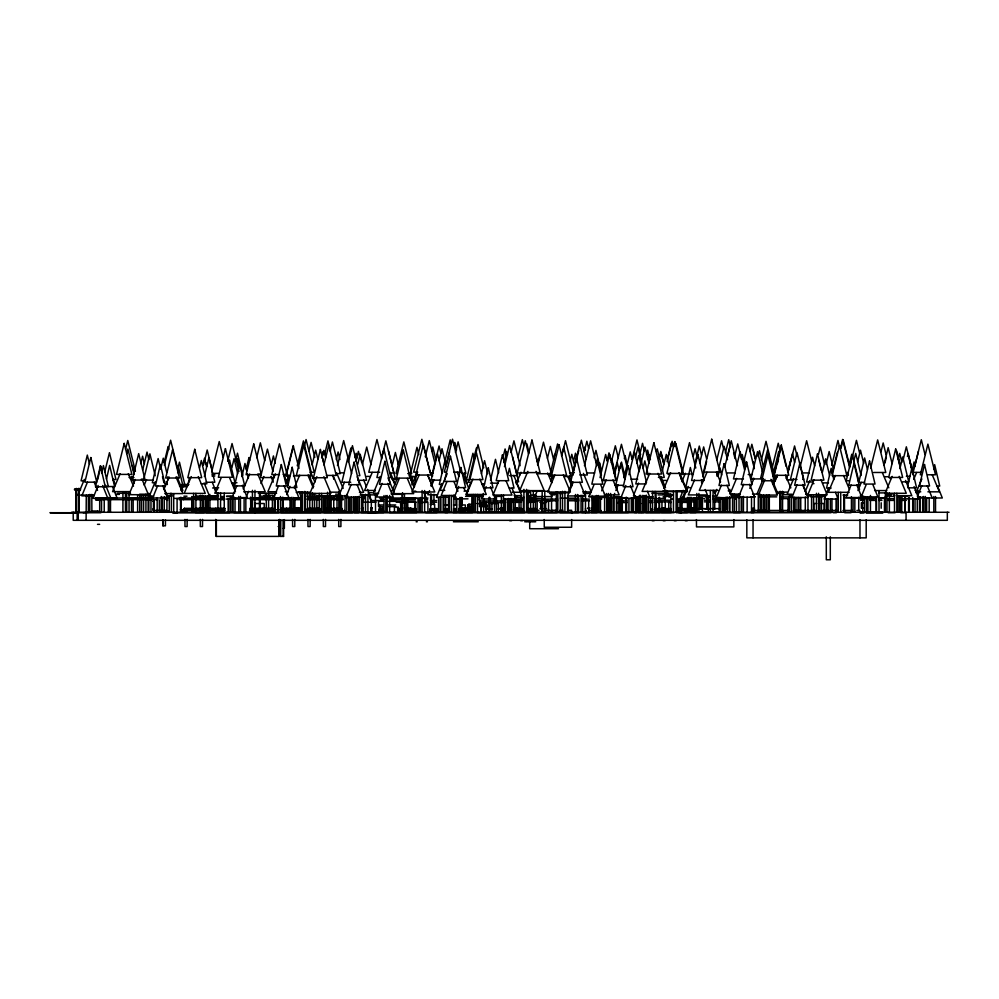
<?xml version="1.0" encoding="UTF-8"?>
<svg xmlns="http://www.w3.org/2000/svg" width="999" height="999" viewBox="0 0 999 999"><rect width="100%" height="100%" fill="white"/><g stroke="black" fill="none" stroke-linecap="round" stroke-linejoin="round"><path stroke-width="1.5" d="M371.328 512.275L371.328 502.047M379.82 512.275L379.82 506.431M483.753 505.194L483.753 502.36M626.298 502.36L626.298 512.275L626.236 497.427M382.829 506.618L378.534 506.618L378.534 504.97L378.584 501.311L382.879 501.311M459.265 512.275L459.515 508.216M472.677 508.216L459.265 508.254L459.453 512.275L459.64 508.254M464.485 508.216L464.235 512.275L464.61 508.254M469.68 512.275L469.53 508.254M434.378 512.275L434.69 508.628M507.779 475.374L509.415 468.306L514.01 488.086L509.415 488.086M718.019 476.448L720.017 467.894L721.665 475.024M907.591 486.401L911.912 467.832L916.57 487.837L907.879 487.837M97.702 479.532L100.824 466.196L101.861 470.641M101.648 473.089L103.409 465.584L108.342 486.6M106.468 478.983L109.653 465.434L114.61 486.513L103.409 486.6M187.55 486.101L189.56 477.534M287.35 481.093L288.736 475.174M417.058 472.864L413.873 486.451L414.535 486.451M787.849 471.041L788.885 466.633M933.665 468.931L934.664 464.647L939.722 486.076L937.199 486.076M241.858 476.635L244.967 463.449L246.703 470.779M598.913 465.771L599.612 462.799L601.373 470.229M614.872 473.314L617.32 462.949L619.08 470.354M178.009 468.144L179.445 462.137L184.803 484.702M199.563 467.782L201.311 460.489L206.868 483.803L201.311 483.803M481.443 473.738L484.565 460.676L487.687 473.738M620.092 468.094L621.515 462.075L624.387 474.125M643.119 468.106L644.842 460.876L648.289 475.337M786.3 478.396L786.975 475.524M788.011 471.203L790.409 461.138M912.337 469.455L914.135 461.9L915.209 466.433M160.864 468.206L163.274 458.191L166.721 472.502M202.785 465.422L204.508 458.279L206.568 466.845M204.395 476.498L208.916 457.717L214.822 482.267L205.956 482.267M228.783 462.862L229.483 459.915L235.127 483.479L232.305 483.479M231.893 467.657L234.066 458.591L237.687 473.688M236.663 461.675L237.387 458.653L239.56 467.707M246.191 469.155L248.988 457.567L249.688 460.464M474.263 457.779L468.369 482.305L471.316 482.305M490.484 480.169L495.479 459.328L498.688 472.727M596.366 463.099L597.452 458.566L601.448 475.187M611.213 462.774L611.925 459.827L615.446 474.575M701.535 482.704L702.26 479.682M702.984 476.66L706.618 461.526M743.593 462.225L744.305 459.24L746.103 466.695M822.377 472.352L825.624 458.828L829.582 475.362M140.797 463.673L142.582 456.256L144.38 463.673M271.241 464.885L273.414 455.931L275.212 463.386M537.512 464.36L539.697 455.319M553.658 458.616L554.707 454.27M570.042 461.538L571.803 454.295L574.263 464.448M600.049 477.609L605.656 454.495L607.404 461.725M624.35 458.578L625.074 455.581L627.247 464.585M636.875 462.987L638.686 455.469L640.509 462.987M648.189 459.577L649.288 455.032L650.399 459.577M662.449 470.304L666.308 454.383L669.118 465.959M741.208 458.891L742.257 454.557L745.404 467.544M884.952 463.024L886.35 457.192M899.887 468.643L902.721 456.93L908.728 481.83L902.721 481.83M104.733 472.052L109.44 452.684L115.971 479.508L112.712 479.508M142.632 470.154L147.04 452.097L148.863 459.627M143.531 480.132L149.912 453.833L155.245 475.749M235.677 460.576L237.475 453.184L242.869 475.349M321.628 457.729L323.102 451.66L323.838 454.695M336.276 459.503L338.112 451.96L339.96 459.503M355.095 457.704L356.168 453.271L357.242 457.704M355.944 461.451L358.416 451.348L360.177 458.553M357.742 464.348L360.202 454.183L366.546 480.319L358.092 480.319M392.095 465.909L395.379 452.46L398.289 464.423M446.278 465.484L449.6 451.898M504.12 462.512L506.705 451.96L507.442 454.97M573.688 460.601L575.486 453.209L576.56 457.642M607.192 460.289L608.99 452.859L610.801 460.289M623.988 477.547L630.244 451.873L632.092 459.415M628.92 474.675L634.427 452.097L639.198 471.665M659.053 458.641L660.814 451.436L663.973 464.398M660.426 456.143L661.151 453.184L663.661 463.524M772.751 475.899L778.733 451.373M786.413 478.484L787.125 475.549M787.836 472.602L792.482 453.509L794.617 462.325M826.011 464.473L829.17 451.523L833.391 468.793M832.192 473.276L837.312 452.285M849.287 464.398L851.747 454.233M853.933 460.801L855.718 453.446L861.076 475.512M898.288 459.253L899.712 453.359L901.872 462.2M907.429 456.506L908.141 453.571L912.062 469.717M915.246 464.448L918.406 451.486M126.798 453.521L127.897 449.038L134.141 474.5M203.571 464.747L207.18 450L212.238 470.654M312.088 464.86L315.684 450.149L317.844 458.978M322.065 457.679L323.863 450.349L325.662 457.679M348.002 459.602L350.849 448.039L351.561 450.936M410.152 475.087L416.983 447.302L418.781 454.62M439.048 460.726L442.008 448.688L446.441 466.758M473.888 458.154L476.373 448.039M502.884 457.942L505.094 448.951L506.568 454.945M561.55 456.006L563.711 447.215L570.916 476.498L563.711 476.498M583.678 451.536L584.765 447.127L585.489 450.062M594.13 457.704L595.928 450.374L600.586 469.443M635.426 457.492L637.949 447.252L641.183 460.414M646.565 454.557L647.652 450.149L649.45 457.505M656.493 451.835L657.23 448.826L664.248 477.385L658.403 477.385M693.244 456.268L695.079 448.738L697.302 457.767M758.066 456.555L759.49 450.724L763.411 466.77M780.581 449.313L773.813 476.848L777.372 476.848M777.472 463.411L778.546 459.028M857.604 461.938L860.489 450.174L863.723 463.411M883.878 465.109L888.161 447.664L892.095 463.648M164.136 462.837L168.144 446.578L168.881 449.538M227.685 461.213L232.055 443.531L238.986 471.528M293.456 445.991L286.101 475.824L289.785 475.824M323.951 464.86L328.796 445.267L336.238 475.424L326.311 475.424M348.376 462.15L352.447 445.666L359.852 475.649L358.853 475.649M362.387 464.685L366.72 447.077L371.054 464.685M431.68 451.398L432.767 446.99L435.664 458.741M474.413 459.09L477.997 444.592L483.741 467.794M504.458 466.595L509.64 445.579L517.045 475.599L509.64 475.599M547.427 458.279L550.349 446.428L553.633 459.765M611.65 460.751L615.334 445.791L618.294 457.754M614.235 473.426L621.44 444.293L626.848 466.146M639.597 455.157L642.519 443.331L644.355 450.724M639.248 470.566L645.017 447.102L648.988 463.236M675.149 446.366L675.873 443.419L683.553 474.4L679.72 474.4M694.879 463.936L699.288 446.053L701.498 454.995M699.675 463.099L703.658 446.928L706.555 458.691M717.944 471.54L716.845 475.999L717.831 475.999M718.681 468.581L724.163 446.316L727.459 459.677M727.334 457.517L730.306 445.492M734.814 455.631L737.724 443.918L740.983 457.105M743.843 461.363L748.201 443.743L754.382 468.706M750.062 451.56L751.86 444.268L755.469 458.841M772.015 468.394L778.246 443.244L780.082 450.636M788.298 471.328L794.567 445.966L797.14 456.406M818.468 454.358L820.279 447.015L824.25 463.174M880.968 451.86L883.178 442.957L886.125 454.832M903.084 460.064L906.343 446.815L913.236 474.8M125.574 449.3L127.772 440.497L135.439 471.328M164.373 465.259L170.617 440.209L178.684 472.639L177.61 472.639M211.688 471.928L219.243 441.546L223.189 457.467M256.656 457.692L260.352 442.807L264.785 460.664M297.252 465.721L303.434 440.909L311.413 473.026L310.352 473.026M304.22 446.965L306.069 439.535L314.235 472.265L310.152 472.265M308.866 451.386L311.101 442.395L314.822 457.367M324.687 454.021L327.947 440.871L330.494 451.098M330.194 451.024L332.43 441.983L340.284 473.613L336.363 473.613M337.475 465.509L343.681 440.584L348.426 459.652M381.868 456.893L385.864 440.821L393.868 472.977L389.872 472.977M425.287 456.743L429.295 440.609L434.777 462.599M444.692 462.1L450.224 439.885L451.336 444.33M453.946 445.392L454.695 442.395L456.555 449.887M455.457 452.41L458.091 441.845L465.959 473.538L462.025 473.538M511.051 452.535L513.948 440.846L520.129 465.684M517.907 457.48L522.34 439.647L523.826 445.591M537.887 464.697L543.481 442.157L551.311 473.713L536.7 473.713M561.863 455.319L565.509 440.671L573.526 472.889L569.517 472.889M578.783 450.499L573.276 472.614L574.363 472.614M579.52 447.552L581.356 440.172L586.126 459.353M584.328 451.398L586.863 441.221L588.673 448.489M584.44 465.671L590.621 440.821L596.803 465.671M632.192 459.178L636.975 439.935L640.659 454.732M667.432 459.14L671.49 442.744L672.227 445.729M667.095 461.638L672.14 441.308L673.588 447.115M682.105 472.477L689.51 442.632L695.804 468.007M716.832 459.802L721.553 440.784L723.376 448.101M725.386 453.047L728.721 439.672L730.569 447.102M724.7 467.095L731.256 440.759L737.437 465.634M761.313 460.189L766.008 441.308L773.938 473.251L772.876 473.251M800.074 467.07L806.63 440.734L811.725 461.213M831.73 465.422L837.949 440.434L839.772 447.789M840.409 448.376L842.632 439.448L849.687 467.744M840.908 448.613L843.131 439.71L849.787 466.421M850.211 465.359L856.443 440.347L859.739 453.596M870.666 468.032L877.671 439.91L885.788 472.477L873.613 472.477M362.699 500.586L364.61 494.73M365.085 494.917L362.699 502.222L375.974 502.222M483.416 493.469L481.256 498.951L495.354 498.951L490.472 486.638M484.503 490.734L486.138 486.638M714.048 496.228L712.974 498.963L723.538 498.963M715.134 493.494L716.758 489.398M828.471 488.249L824.175 499.075L838.124 499.075L835.439 492.307M286.663 494.63L289.972 486.338M458.691 486.438L453.758 498.838L468.007 498.838M688.174 486.438L683.241 498.838L697.477 498.838M98.102 485.489L92.969 498.351L107.817 498.351L102.672 485.489M248.551 491.283L245.717 498.401L253.109 498.401M625.836 485.489L620.691 498.351L635.551 498.351L630.406 485.489M685.114 491.258L682.267 498.389L688.436 498.389M152.71 497.952L157.642 485.676M236.863 485.564L231.905 497.889L247.34 497.889L242.382 485.564M273.651 497.964L278.584 485.689M917.369 496.578L921.752 485.664M351.198 484.378L345.979 497.252L362.212 497.252L356.993 484.378M614.735 493.369L613.036 497.564L620.953 497.564M615.859 490.559L618.119 484.965M683.204 490.347L680.344 497.415L684.34 497.415M721.378 485.164L716.333 497.677L732.017 497.677L726.985 485.164M797.04 484.877L791.932 497.527L807.816 497.527L802.709 484.877M851.136 484.965L846.053 497.564L861.887 497.564L856.792 484.965M382.142 483.404L376.623 496.99L393.181 496.99L387.662 483.404M442.008 483.578L436.526 497.09L448.851 497.09M594.005 484.652L589.01 496.928L605.644 496.928L600.649 484.652M633.491 495.454L638.523 483.079M743.718 484.303L738.486 497.215L754.757 497.215L749.525 484.303M866.208 484.577L861.2 496.89L877.871 496.89L872.876 484.577M537.175 490.996L534.89 496.578L551.96 496.578M87.437 482.167L81.818 495.854L93.806 495.854M155.195 481.843L149.338 496.166L153.734 496.166M344.443 482.28L338.848 495.916L347.789 495.916M465.884 494.567L470.916 482.305M529.72 490.534L527.497 495.966L530.869 495.966M573.139 482.33L567.557 495.941L585.414 495.941L579.832 482.33M805.231 491.633L809.752 480.619M857.941 490.546L861.288 482.392M446.978 481.443L441.208 495.467L455.057 495.467M84.366 479.395L77.872 495.117L94.343 495.117M135.265 479.495L128.971 494.68L149.912 494.742M144.218 485.114L146.503 479.62M429.545 490.634L427.847 494.755L437.512 494.755M431.256 486.501L434.103 479.632M498.901 480.694L492.969 495.054L511.95 495.054L506.018 480.694M601.698 490.809L606.206 479.907M694.492 479.97L688.299 494.93L707.429 494.93L705.169 489.498M764.959 479.345L758.453 495.092L777.384 495.092L770.878 479.345M814.098 479.632L807.841 494.755L827.197 494.755L820.928 479.632M472.927 479.07L466.545 494.455L486.263 494.455L479.882 479.07M736.575 478.384L730.044 494.08L740.134 494.08M749.812 488.361L753.97 478.371M793.518 478.883L787.1 494.343L792.057 494.343M163.886 489.435L169.093 476.973M191.234 476.61L184.216 493.394L205.27 493.394L198.252 476.61M221.266 477.634L214.76 493.194L234.628 493.194M260.976 483.504L263.911 476.486M316.895 476.685L309.89 493.431L330.894 493.431L323.888 476.685M380.357 476.473L373.314 493.319L378.596 493.319M399.288 478.446L392.944 493.643L413.686 493.643L407.355 478.446M762.899 479.857L757.142 493.656L758.541 493.656M892.144 476.386L885.077 493.281L906.268 493.281L899.2 476.386M286.426 482.629L289.36 475.649M411.251 480.482L412.962 476.373M430.856 485.414L433.204 479.832M774.937 481.506L776.735 477.21M120.13 473.713L112.562 491.62L130.02 491.62M243.319 489.035L249.663 474.001M275.387 473.926L267.869 491.733L276.548 491.733M286.713 481.056L289.073 475.437M294.293 487.924L299.638 475.224M419.168 474.875L411.963 491.97L434.777 491.97L427.572 474.875M550.686 480.844L552.996 475.374M554.895 475.049L547.727 492.07L570.429 492.07L563.261 475.049M568.968 490.497L572.577 481.93M773.551 483.616L777.122 475.124M835.364 475.512L828.283 492.32L849.175 492.32M921.865 478.921L916.42 491.833L920.766 491.833M391.92 491.158L397.277 478.496M516.171 483.666L521.016 472.227M649.762 473.326L642.107 491.408L665.634 491.408L657.991 473.326M664.01 488.261L670.591 472.714M681.855 481.63L685.389 473.276M372.24 472.44L364.585 490.459L375.399 490.459M411.813 484.827L417.132 472.315M447.177 473.651L440.072 490.359L444.767 490.359M527.872 471.366L519.705 490.621L544.218 490.621L536.051 471.366M706.967 472.277L699.288 490.372L717.906 490.372M913.685 479.445L916.62 472.539M472.028 504.233L469.031 504.233L467.757 504.97L467.744 506.618L472.127 506.618M469.031 504.233L467.744 504.97L472.689 504.97M212.612 487.987L218.681 487.762M445.392 472.09L444.305 472.09L452.497 439.21L460.701 472.09M453.858 472.09L459.602 472.09M379.67 472.265L368.793 472.265L376.948 439.535L381.768 458.878M417.757 472.14L413.661 472.14L421.853 439.298L430.045 472.14M921.315 472.365L913.173 472.365L921.315 439.71L925.012 454.545M339.672 472.852L343.681 472.852M430.644 472.864L433.316 472.864M802.622 472.927L809.302 472.927M527.934 472.939L517.257 472.939L525.262 440.759L528.546 453.921M586.625 472.977L594.63 472.977M727.247 472.939L735.252 472.939M212.387 473.376L219.243 473.376M397.028 473.563L395.966 473.563L403.833 441.895L411.7 473.563L407.767 473.563M682.779 473.976L689.51 473.976M690.809 473.976L693.406 473.976M260.352 474.063L257.767 474.063L265.247 491.77L243.719 491.77M211.913 474.263L214.847 474.263M668.206 474.4L669.23 474.4M748.201 474.587L752.022 474.587M279.433 474.612L271.803 474.612L279.433 443.806L287.063 474.612L283.241 474.612M519.243 474.625L520.267 474.625M551.011 474.7L549.987 474.7L557.604 443.943L558.329 446.878M921.34 474.787L920.329 474.787L927.909 444.118L935.501 474.787L927.909 474.787M573.264 474.975L572.252 474.975L579.807 444.443L587.35 474.975L579.807 474.975M289.51 475.611L285.801 475.611L293.207 445.616L298.976 468.369M293.456 475.824L299.837 475.824M432.704 475.824L431.718 475.824L439.073 445.991L440.909 453.446M211.913 475.911L214.847 475.911M550.349 476.061L552.784 476.061M366.72 476.411L370.329 476.411M549.687 476.373L550.649 476.373M906.343 476.273L909.977 476.273M309.802 476.635L310.764 476.635M410.751 476.548L415.784 476.548M774.237 476.56L775.199 476.56M884.59 476.735L888.161 476.735M129.058 477.497L133.941 477.497M380.394 477.522L376.898 477.522L383.878 449.088L390.846 477.522L389.922 477.522M312.262 478.109L315.684 478.109M551.635 477.997L552.559 477.997M761.588 478.134L760.664 478.134L767.507 450.199L774.35 478.134L773.426 478.134M391.883 478.558L395.254 478.558L388.511 450.961M752.722 478.421L753.621 478.421M760.614 478.421L762.874 478.421M890.022 478.571L890.921 478.571M743.468 478.921L733.478 478.921L740.134 451.635L744.58 469.83M763.298 478.908L750.861 478.908L757.529 451.61L762.437 471.728M141.321 479.183L143.731 479.183M392.095 479.37L397.565 479.37M631.131 479.183L637.724 479.183M797.015 479.408L790.471 479.408L797.015 452.51L803.571 479.408L802.697 479.408M469.692 479.82L466.471 479.82L472.927 453.271L474.363 459.178M786.912 479.957L792.482 479.957M153.109 480.132L132.28 480.019L138.686 453.621L145.105 480.019M440.709 480.144L431.131 480.144L437.512 453.858L442.132 472.839M602.497 480.507L605.656 480.507M663.149 480.432L666.308 480.432M84.203 480.819L81.081 480.819L87.313 455.082L89.51 464.173M849.35 480.769L846.228 480.769L852.472 454.995L858.715 480.769L857.879 480.769M515.634 481.793L518.643 481.793L512.624 456.843M812.574 481.993L806.605 481.993L812.574 457.217L814.684 465.959M350.749 482.28L341.883 482.28L347.789 457.742L351.611 473.626M864.622 482.392L858.753 482.392L864.622 457.954L867.394 469.455M155.232 482.742L152.323 482.742L158.129 458.566L160.664 469.143M234.066 482.754L236.963 482.754M822.739 482.879L828.508 482.879M466.171 483.091L466.933 483.091L464.423 472.639M490.534 483.154L498.339 483.154M813.223 483.666L813.973 483.666M481.793 483.891L484.565 483.891M646.103 483.941L635.776 483.941L641.308 460.764L646.503 482.492M773.176 484.003L773.913 484.003M181.743 484.503L188.861 484.503M442.033 484.428L439.323 484.428L444.742 461.638L445.754 465.909M614.697 485.152L617.519 485.089M242.37 485.427L244.967 485.427M623.563 485.314L615.721 485.314L620.953 463.249L624.787 479.42M858.815 485.964L859.49 485.964M179.545 486.151L187.312 486.151M180.719 486.838L186.988 486.688M95.966 486.938L98.389 486.938M690.359 487.637L685.664 487.637L690.359 467.482L692.382 476.123M831.143 488.074L826.548 488.074L831.143 468.269L833.778 479.582M214.548 488.161L217.645 488.161M76.361 488.636L75.799 512.275M80.519 489.148L74.5 489.148L74.5 489.797L80.519 489.797M180.906 489.148L182.555 489.148L180.906 489.797M214.548 489.797L217.645 489.797M874.6 490.571L886.812 490.571M915.146 490.509L918.231 490.509M181.206 490.659L182.842 490.659L177.023 476.923M520.716 490.821L529.82 490.821M728.221 490.821L731.256 490.821M373.751 490.834L375.374 490.834M520.004 490.846L524.45 490.846M414.16 491.158L415.746 491.158M464.048 491.146L468.419 491.146M533.204 491.246L549.413 491.246M662.812 491.083L686.738 491.083L678.97 472.714M677.734 491.383L686.563 491.383M664.248 491.62L674.425 491.62M675.873 491.62L687.512 491.62L679.944 473.713M285.214 491.733L288.037 491.733M521.091 491.745L529.757 491.745M927.909 491.833L939.41 491.833L932.154 474.612M582.667 491.933L591.246 491.933L583.416 473.364M298.152 492.17L309.44 492.17M330.207 492.17L340.072 492.17L332.954 475.237M512.45 492.27L520.866 492.27L513.773 475.424M777.047 492.107L786.962 492.107M296.253 492.395L303.122 492.395M359.428 492.295L363.661 492.295L357.167 476.873M427.922 492.395L429.42 492.395M424.612 492.694L427.285 492.694M915.871 492.632L917.344 492.632M299.513 492.844L302.235 492.844M303.596 492.844L309.028 492.844M368.094 492.719L372.19 492.719M423.763 492.782L427.884 492.782M552.784 492.757L558.241 492.757M559.615 492.757L569.168 492.757M777.334 492.794L780.069 492.794M781.43 492.794L784.153 492.794M878.783 492.894L885.451 492.894M776.885 492.957L780.943 492.957M117.32 493.306L130.544 493.306M258.279 493.331L276.573 493.331M393.032 493.319L394.443 493.319M550.799 493.269L556.868 493.269M560.027 493.269L562.025 493.269M651.922 493.244L667.856 493.244L666.67 490.422M583.366 493.494L585.976 493.494M587.287 493.494L589.897 493.494M164.81 493.581L182.954 493.581L176.024 476.973M306.705 493.643L315.684 493.643M549.5 493.581L557.205 493.581M559.815 493.581L562.412 493.581M776.473 493.656L777.871 493.656L772.115 479.857M391.071 493.881L398.726 493.881M886.55 493.893L894.205 493.893M313.012 494.093L314.373 494.093M663.336 494.018L665.871 494.018M667.107 494.018L670.941 494.018L670.816 512.275M752.484 494.08L760.052 494.08M139.598 494.23L149.538 494.23M335.614 494.18L338.112 494.18M391.658 494.33L402.772 494.33M805.619 494.343L806.942 494.343L802.859 484.503M115.597 494.405L119.331 494.405M669.642 494.555L670.953 494.555M782.741 494.642L792.482 494.642M889.947 494.605L891.258 494.605M360.202 494.842L376.498 494.905M551.111 494.88L554.707 494.88M604.795 494.905L619.168 494.905L612.974 479.907M658.016 494.905L673.426 494.905M733.99 494.967L739.872 494.967M362.25 495.142L369.318 495.142M530.307 495.192L531.568 495.192M532.704 495.192L535.002 495.192M843.006 495.092L847.739 495.092M264.123 495.379L267.632 495.379M268.768 495.379L273.414 495.379M139.51 495.467L145.667 495.467M147.203 495.467L149.45 495.467M734.003 495.479L737.487 495.479M514.148 495.641L521.74 495.641L516.046 481.793M668.518 495.629L671.565 495.629M808.054 495.766L811.063 495.766M886.35 495.754L890.883 495.754M893.618 495.679L894.842 495.679M898.163 495.679L911.812 495.679L905.556 480.457M208.916 495.904L217.857 495.904L212.263 482.267M320.829 495.866L337.587 495.866M466.521 495.929L483.204 495.929M533.441 495.966L536.401 495.966M860.176 495.979L863.136 495.979M167.707 496.053L172.14 496.053L170.954 493.169M183.878 496.191L186.988 496.191M195.654 496.078L213.349 496.078M215.035 496.191L218.144 496.191M226.448 496.178L232.605 496.178M260.976 496.191L270.342 496.191M306.943 496.191L331.481 496.166M333.429 496.191L336.538 496.191M588.661 496.166L589.847 496.166M593.056 496.166L605.069 496.166M698.538 496.141L710.277 496.141M712.811 496.141L716.146 496.141L713.798 490.409M818.044 496.241L825.624 496.241M465.546 496.353L469.88 496.353M495.479 496.391L501.91 496.391M664.198 496.378L670.441 496.378M735.639 496.366L739.972 496.366M889.922 496.441L894.23 496.441M898.538 496.441L902.846 496.441M903.908 496.441L907.167 496.441M220.954 496.565L224.176 496.565M226.636 496.565L233.754 496.565M309.078 496.59L310.214 496.59M900.986 496.59L902.134 496.59M192.882 496.74L194.006 496.74M197.09 496.74L209.74 496.74L204.121 482.929M346.316 496.703L347.452 496.703M362.088 496.703L363.224 496.703M452.922 496.665L455.744 496.665M477.297 496.79L483.166 496.79M634.053 496.828L653.209 496.853M754.033 496.703L755.169 496.703M759.665 496.703L767.007 496.853M768.393 496.853L776.76 496.853M810.339 496.678L823.051 496.678M514.66 496.953L517.42 496.953M663.011 496.94L665.771 496.94M668.818 496.94L669.929 496.94M705.606 497.077L706.705 497.077M750.499 497.065L753.246 497.065M782.092 496.94L790.409 496.94M613.386 497.215L621.515 497.215M918.218 497.165L921.203 497.165M198.177 497.477L214.111 497.477M318.119 497.44L319.18 497.44M323.451 497.44L330.107 497.44M333.042 497.44L334.103 497.44M516.283 497.415L524.3 497.415M528.296 497.415L531.231 497.415M591.62 497.44L603.608 497.44M604.258 497.44L608.254 497.44M609.577 497.44L621.303 497.477M725.499 497.465L726.573 497.465M733.478 497.465L740.396 497.465M241.034 497.627L244.967 497.627M636.076 497.689L639.997 497.689M708.116 497.689L709.165 497.689M200.275 497.877L204.146 497.877M209.291 497.877L215.722 497.877M260.976 497.839L270.342 497.839M297.602 497.777L301.498 497.777L299.275 492.257M845.416 497.764L851.91 497.764M857.092 497.764L859.952 497.764M878.596 497.889L886.313 497.889M179.071 498.026L203.784 498.026M206.718 497.977L217.745 498.026M220.841 498.026L223.951 498.026M250.324 498.026L290.659 498.026M293.756 498.026L301.511 498.026M307.717 498.026L320.13 498.026M329.445 498.026L343.406 498.026M345.929 497.939L346.953 497.939M379.483 498.026L382.517 498.026M388.586 498.026L415.884 498.026M423.464 498.026L428.022 498.026M528.421 498.026L545.267 498.788M623.713 498.039L627.522 498.039M714.847 498.002L718.668 498.002M856.193 497.927L871.578 497.927M872.577 497.977L876.41 497.977M880.231 497.977L883.041 497.977M917.844 497.939L942.319 497.989L937.399 485.739M95.941 498.264L117.158 498.226L112.537 486.7M128.584 498.214L138.836 498.214M220.629 498.264L223.364 498.264M270.979 498.114L271.99 498.114M274.762 498.114L278.546 498.114M282.33 498.114L286.114 498.114M400.974 498.264L401.973 498.264M404.707 498.264L422.602 498.189M425.349 498.189L426.361 498.189L424.051 492.407M560.377 498.151L563.136 498.151M564.398 498.151L574.475 498.151M692.407 498.289L702.609 498.289M174.575 498.401L185.664 498.401M254.345 498.401L260.502 498.401M283.479 498.489L290.821 498.489M294.48 498.489L298.152 498.489M600.486 498.426L601.473 498.426M649.812 498.501L653.471 498.501M654.695 498.501L657.142 498.501M658.366 498.501L664.472 498.501M690.908 498.389L697.452 498.476M698.676 498.476L704.807 498.476M268.631 498.576L278.346 498.576M282.23 498.576L283.204 498.576M781.605 498.588L788.885 498.588M795.179 498.588L796.153 498.588M858.628 498.538L868.381 498.538M869.592 498.538L873.251 498.538M167.17 500.399L167.62 498.751L164.76 497.402M285.015 498.788L299.325 498.788L294.368 486.338M860.601 498.751L863.648 498.751M869.729 498.751L875.823 498.751M878.87 498.751L881.917 498.751M888.011 498.751L894.105 498.751M900.199 498.751L918.968 498.951L914.085 486.638M180.32 499.125L191.671 499.125M194.78 499.125L204.133 499.125M208.803 499.125L224.375 499.125M226.011 499.063L229.495 499.063M230.657 499.063L232.992 499.063M234.153 499.063L239.023 499.063M250.861 499.125L258.654 499.125M261.763 499.125L272.677 499.125M275.786 499.125L289.81 499.125M294.48 499.125L300.711 499.125M306.943 499.125L319.405 499.125M328.758 499.125L336.538 499.125M503.384 499.088L521.653 499.125M557.667 499.125L544.005 499.125L544.005 500.761L557.667 500.761M568.281 499.125L578.908 499.125M581.942 499.125L589.522 499.125M592.482 499.038L597.14 499.038M600.861 499.038L601.798 499.038M671.503 499.013L672.439 499.013M678.508 499.013L685.526 499.013M725.162 499.113L727.472 499.113M734.652 499.113L735.576 499.113M383.641 499.488L380.607 499.488L380.607 501.136L383.641 501.136M389.71 499.488L415.497 499.488M418.531 499.488L421.566 499.488M424.6 499.488L427.634 499.488M157.817 499.662L95.592 499.662L95.592 498.026L168.057 497.952L163.124 485.676M179.071 499.662L192.919 499.662M196.029 499.662L203.784 499.662M209.99 499.662L217.745 499.662M220.841 499.662L223.951 499.662M250.324 499.662L273.589 499.662M281.343 499.662L290.659 499.662M293.756 499.662L301.511 499.662M307.717 499.662L320.13 499.662M329.445 499.662L343.406 499.662M528.421 499.662L549.912 500.761M515.546 500.212L521.715 500.212M527.872 500.212L535.589 500.212M655.007 500.212L670.416 500.212M678.121 500.212L687.374 500.212M690.459 500.212L695.079 500.212M704.32 500.212L710.489 500.212M713.573 500.212L719.742 500.212L719.742 501.86L713.573 501.86M860.601 500.399L863.648 500.399M869.729 500.399L875.823 500.399M878.87 500.399L881.917 500.399M888.011 500.399L894.105 500.399M900.199 500.399L906.293 500.399M369.393 494.73L371.303 500.586L380.631 500.586M430.432 500.586L436.65 500.586M507.617 500.761L512.287 500.761M515.409 500.761L521.653 500.761M527.897 500.761L542.482 500.761M568.281 500.761L578.908 500.761M581.942 500.761L589.522 500.761M592.544 500.761L595.591 500.761M479.12 498.026L480.057 500.949L502.747 500.949M507.28 500.949L511.813 500.949L511.813 502.597L507.28 502.597M621.665 498.026L622.589 500.949L627.135 500.949M649.825 500.949L652.846 500.949M389.71 501.136L415.497 501.136M418.531 501.136L421.566 501.136M424.6 501.136L427.634 501.136M152.71 501.311L154.246 501.311L154.246 508.991L152.71 508.991M388.611 501.311L395.766 501.311M515.546 501.86L521.715 501.86M527.872 501.86L535.589 501.86M655.007 501.86L670.416 501.86M678.121 501.86L687.374 501.86M690.459 501.86L695.079 501.86M704.32 501.86L710.489 501.86M396.191 502.222L402.422 502.222M405.532 502.222L416.421 502.222M424.2 502.222L427.31 502.222M430.432 502.222L436.65 502.222M418.718 502.41L427.934 502.41L427.934 512.275M515.534 502.41L518.119 502.41M519.093 502.41L519.093 508.991M527.522 502.41L531.381 502.41M539.847 502.41L542.519 502.41M543.918 502.41L546.59 502.41M655.194 502.41L659.365 502.41M668.468 502.41L671.353 502.41M681.73 502.41L687.2 502.41M479.12 499.662L480.057 502.597L502.747 502.597M617.619 502.597L620.641 502.597M627.135 502.597L622.589 502.597L622.589 500.949M649.825 502.597L652.846 502.597M864.235 502.772L861.413 502.772L861.413 508.254L864.235 508.254M881.193 502.772L881.193 508.254M400.362 503.146L406.031 503.146L406.031 508.628M414.735 503.146L415.047 508.628M254.658 503.508L264.223 503.508L264.223 510.514M476.985 503.508L481.143 503.508L481.143 512.275L481.006 503.508M491.595 503.508L498.364 503.508L498.364 511.913L491.595 511.913M543.169 503.508L541.695 503.508L541.695 511.913L543.169 511.913M638.324 503.508L640.908 503.508M816.745 503.508L813.823 503.508L813.823 510.514M821.141 503.508L824.063 503.508L824.063 510.514M430.219 504.233L434.627 504.233L434.69 512.275L434.49 508.628M479.495 504.233L483.978 504.233M378.534 504.97L382.829 504.97M388.561 504.97L395.716 504.97M444.63 504.97L449.1 504.97M453.496 504.97L456.493 504.97M459.415 504.97L465.359 504.97L465.359 512.275M479.433 504.97L486.763 504.97L486.763 506.618L479.433 506.618M479.495 505.881L482.492 505.881M388.561 506.618L395.716 506.618M396.128 507.155L398.401 507.155L398.401 512.275M587.787 507.892L589.872 507.892M591.745 507.892L596.927 507.892M224.525 507.929L223.202 508.441M290.409 507.929L289.036 508.441M328.196 507.929L326.823 507.929L328.196 508.441M502.734 507.929L504.108 507.929L502.734 508.441M690.771 507.929L692.382 507.929L690.771 508.441M296.803 508.291L302.073 508.291M404.508 508.291L411.001 508.291L411.001 509.54L404.508 509.54M585.564 508.291L585.564 509.54M592.07 508.291L592.132 509.54M754.57 508.291L751.897 508.291L751.897 509.54L754.57 509.54M184.178 508.441L192.233 508.441M195.217 508.404L204.67 508.404M209.241 508.404L224.925 508.404M249.738 508.404L273.214 508.404M280.894 508.404L290.409 508.441M293.456 508.404L301.248 508.404M307.38 508.404L319.942 508.404M329.295 508.404L341.895 508.441L341.895 511.001M401.123 508.441L402.734 507.929L401.123 507.929L401.148 512.275M459.315 508.479L472.677 508.479M485.989 508.441L487.05 507.929L486.238 507.929L486.238 512.275M501.91 508.441L500.299 507.929L501.91 507.929L501.323 509.54M654.894 508.441L655.694 507.929L654.894 507.929L654.894 512.275M184.315 508.653L192.208 508.653M195.217 508.653L204.67 508.653M209.241 508.653L224.925 508.653M249.738 508.653L273.214 508.653M280.894 508.653L290.347 508.653M293.456 508.653L301.248 508.653M307.38 508.653L319.942 508.653M329.295 508.653L341.758 508.653M397.527 508.591L402.222 508.591M405.232 508.591L416.096 508.591M430.319 512.275L430.319 508.628L437.062 508.591M514.335 508.591L522.127 508.591M527.484 508.591L536.026 508.591M539.847 508.628L542.519 508.628M543.918 508.628L546.59 508.628M588.011 508.628L589.697 508.628M591.745 508.628L596.927 508.628M652.085 512.275L652.459 508.628M655.319 508.591L670.841 508.591M678.496 508.591L687.836 508.591M692.407 508.591L695.566 508.591M698.326 508.628L719.717 508.628M724.312 508.628L727.359 508.628M397.527 508.841L402.222 508.841M405.232 508.841L416.096 508.841M430.394 508.841L437.062 508.841M514.335 508.841L522.127 508.841M527.484 508.841L536.026 508.841M655.319 508.841L670.841 508.841M678.496 508.841L687.836 508.841M692.407 508.841L695.566 508.841M704.757 508.841L709.39 508.841M444.667 508.953L449.075 508.953M453.484 508.953L456.431 508.953M459.378 508.953L463.973 508.991L463.973 512.275M485.814 508.991L491.933 508.991M498.064 508.991L501.123 508.991M515.534 508.991L518.119 508.991M527.522 508.991L531.381 508.991M655.194 508.991L659.365 508.991M668.468 508.991L671.353 508.991M681.73 508.991L687.2 508.991M444.667 509.203L449.075 509.203M453.484 509.203L456.431 509.203M459.378 509.203L463.786 509.203M302.073 509.54L296.803 509.54L296.853 508.291M398.102 509.54L399.15 509.54M411.238 509.54L413.074 509.54M180.32 509.715L191.671 509.715M194.78 509.715L204.133 509.715M208.803 509.715L224.375 509.715M250.861 509.715L253.983 509.715M263.324 509.715L272.677 509.715M275.786 509.715L289.81 509.715M294.48 509.715L297.602 509.715M306.943 509.715L319.405 509.715M328.758 509.715L336.538 509.715M184.315 509.915L192.208 509.915M195.217 509.915L204.67 509.915M209.241 509.915L224.925 509.915M249.738 509.915L273.214 509.915M280.894 509.915L290.347 509.915M293.456 509.915L301.248 509.915M307.38 509.915L319.942 509.915M329.295 509.915L341.758 509.915M459.315 509.815L472.677 509.815M509.989 509.902L511.638 509.902M520.629 509.902L522.027 509.902M532.929 509.902L533.678 509.902M652.896 509.902L652.31 510.014M663.161 509.902L665.197 509.902M685.214 509.902L687.25 509.902M184.315 510.164L192.208 510.164M195.217 510.164L204.67 510.164M209.241 510.164L224.925 510.164M249.738 510.164L273.214 510.164M280.894 510.164L290.347 510.164M293.456 510.164L301.248 510.164M307.38 510.164L319.942 510.164M329.295 510.164L341.758 510.164M397.527 510.014L402.222 510.014M405.232 510.014L416.096 510.014M430.394 510.014L437.062 510.014M459.315 510.064L472.677 510.064M514.335 510.014L522.127 510.014M527.484 510.014L536.026 510.014M655.319 510.014L670.841 510.014M678.496 510.014L687.836 510.014M692.407 510.014L695.566 510.014M302.16 510.339L296.715 510.339L296.828 512.275M383.454 510.339L378.683 510.339L383.454 510.639M397.527 510.264L402.222 510.264M404.682 510.339L416.096 510.264M430.394 510.264L437.062 510.264M444.667 510.214L449.075 510.214M453.484 510.214L456.431 510.214M459.378 510.214L463.786 510.214M500.711 510.339L502.36 510.339M502.872 510.339L504.532 510.339L502.872 510.639M514.335 510.264L522.127 510.264M527.484 510.264L536.188 510.264M536.875 510.264L539.06 510.264M544.255 510.264L549.787 510.264M551.061 510.264L556.88 510.264M559.952 510.264L562.912 510.264M567.956 510.264L571.64 510.264L571.64 513.361M585.464 510.339L585.589 512.275M591.97 510.339L592.107 512.275M655.319 510.264L670.841 510.264M678.496 510.264L687.836 510.264M692.407 510.264L695.566 510.264M754.67 510.339L751.81 510.339L751.71 512.275M153.034 510.452L166.184 510.452L166.096 512.275M191.858 510.452L182.392 510.452L182.392 512.275M194.967 510.452L204.32 510.452M208.991 510.452L224.563 510.452M249.488 510.452L258.841 510.452M261.95 510.452L272.852 510.452M277.872 510.452L277.61 498.301M280.644 510.452L292.907 510.452M294.668 510.452L300.899 510.452M307.13 510.452L319.593 510.452M333.616 510.452L336.725 510.452M339.847 510.452L343.319 510.452M444.667 510.464L449.075 510.464M453.484 510.464L456.431 510.464M459.378 510.464L463.786 510.464M528.608 510.452L529.882 510.452M532.979 510.452L533.791 510.452M534.477 510.452L535.739 510.452M588.586 510.452L597.115 510.452M765.446 510.452L753.046 510.452L753.046 512.275M768.318 510.452L788.686 510.452M793.256 510.452L816.645 510.452M821.228 510.452L829.108 510.452M832.08 510.452L836.912 510.452M842.931 510.452L852.222 510.452M856.88 510.452L859.977 510.452M302.16 510.639L296.603 510.639L296.603 512.275M404.682 510.639L411.226 510.639L411.226 512.275M437.175 510.639L436.95 512.275M500.711 510.639L502.36 510.639M591.883 510.639L592.32 512.275M751.71 510.639L754.67 510.639M91.896 511.001L97.977 511.001L97.977 512.275M165.772 511.001L169.018 511.001M273.102 511.001L251.486 511.001L251.486 512.275M294.38 511.001L300.287 511.001L300.287 512.275M401.148 511.001L399.975 511.001L399.975 512.275M404.57 511.001L411.888 511.001L411.888 512.275M524.625 511.001L521.765 511.001L521.765 512.275M527.484 511.001L529.982 511.001L529.982 512.275M667.969 511.001L671.078 511.001M678.246 511.001L679.42 511.001M794.08 511.001L804.957 511.001M808.066 511.001L817.394 511.001M820.504 511.001L825.162 511.001M698.388 511.838L719.705 511.838M724.275 511.838L727.322 511.838M638.324 511.913L640.908 511.913M91.096 512.162L83.179 512.712M96.691 512.162L101.086 512.162M380.532 512.2L368.156 512.712M397.565 512.2L415.921 512.2M496.54 512.2L501.361 512.2M506.243 512.2L512.387 512.2M514.872 512.162L522.44 512.162M638.336 512.162L641.083 512.162M649.425 512.2L671.528 512.2M678.433 512.2L681.48 512.712M860.052 512.162L864.347 512.2M866.008 512.162L882.129 512.2M71.553 512.275L949.05 512.275M172.69 512.499L177.385 512.862M195.292 512.499L204.333 512.499M205.944 512.499L229.87 512.499M233.791 512.499L278.808 512.499M280.744 512.499L320.929 512.499M323.813 512.499L352.684 512.499M354.27 512.499L358.678 512.499M361.313 512.499L383.766 512.499M389.41 512.499L416.77 512.499M425.574 512.499L437.15 512.499M444.917 512.499L447.714 512.499M452.972 512.499L457.417 512.499M458.529 512.499L472.627 512.499M477.085 512.499L524.75 512.499M527.822 512.499L557.23 512.499M559.865 512.499L578.571 512.499M581.655 512.499L589.61 512.499M591.183 512.499L597.152 512.499M600.012 512.499L628.396 512.499M634.402 512.499L636.838 512.499M638.261 512.499L641.271 512.499M641.458 512.499L643.693 512.499M645.766 512.499L648.776 512.499M649.387 512.499L660.339 512.499M661.338 512.499L671.278 512.499M678.333 512.499L687.474 512.499M690.159 512.499L696.041 512.499M733.403 512.499L740.359 512.499M751.061 512.499L754.045 512.499M860.014 512.499L864.098 512.499M866.096 512.499L882.916 512.499M100.911 512.712L49.95 512.712L78.434 513.224M172.69 512.862L674.113 512.712M676.248 512.712L831.081 512.712M833.129 512.712L836.45 512.712M844.704 512.712L851.036 512.712M860.014 512.862L864.347 512.712M866.096 512.862L882.916 512.862M888.099 512.712L895.116 512.712M900.798 512.712L902.709 512.712M903.446 512.712L905.119 512.712M509.602 520.679L511.638 520.679M520.629 520.679L522.652 520.679M652.147 520.679L654.17 520.679M663.161 520.679L665.197 520.679M674.188 520.679L676.223 520.679M685.214 520.679L687.25 520.679M416.121 521.778L417.232 521.778M426.361 521.778L427.472 521.778M453.421 521.778L478.271 521.778M524.712 521.778L525.973 521.778M526.66 521.778L527.934 521.778M528.608 521.778L529.882 521.778M530.569 521.778L531.843 521.778M532.517 521.778L533.791 521.778M534.477 521.778L535.739 521.778M97.502 524.338L99.65 524.338M216.246 526.535L215.697 519.405M278.159 526.535L279.395 526.535L279.395 519.405M283.204 528.359L284.378 528.359L284.403 519.592M558.528 528.721L529.707 528.721L529.707 521.028M283.554 536.401L280.407 536.401L280.419 519.817M528.633 498.464L536.376 499.013M528.633 500.112L537.937 500.761M100.699 500.399L96.316 499.662L96.316 498.026M100.1 500.399L95.717 499.662L95.717 498.026M164.023 496.715L167.62 498.751M161.626 497.002L167.62 500.399M882.354 472.652L888.798 487.812M847.352 472.39L848.526 475.162M716.433 472.277L720.566 482.017M547.639 473.014L551.785 482.829M462.262 472.827L468.818 488.324M457.23 472.265L459.003 476.436M463.736 487.574L464.922 490.359M427.759 475.087L431.306 483.429M409.203 475.686L413.961 486.938M390.109 472.265L394.955 483.691M336.601 472.914L343.144 488.374M310.789 472.44L314.897 482.142M308.878 475.162L313.723 486.588M785.464 475.124L790.833 487.862M283.479 473.926L288.099 484.89M128.272 473.713L133.504 486.113M843.606 475.512L849.5 489.522M567.732 476.323L571.753 485.914M307.954 475.224L313.299 487.924M660.776 476.323L665.496 487.599M387.987 477.872L393.856 491.92M270.954 476.486L273.289 482.105M229.545 477.634L235.464 491.77M131.418 476.436L134.365 483.466M391.92 477.534L394.755 484.34M701.236 479.97L702.359 482.692M363.599 479.807L366.421 486.65M367.557 489.385L369.817 494.842M142.12 479.495L148.414 494.68M112.937 478.983L115.26 484.59M857.791 485.064L859.565 489.36M453.896 481.443L457.942 491.258M166.234 481.63L167.407 484.515M94.181 482.167L97.54 490.384M232.33 482.604L235.177 489.585M163.399 487.574L166.92 496.166M647.452 491.321L649.687 496.828M615.097 484.727L616.808 488.973M927.234 485.664L932.179 497.939M284.053 485.689L288.986 497.964M105.719 485.339L110.889 498.264M512.1 488.261L516.383 499.088M436.301 494.73L437.25 497.652M368.906 494.917L371.303 502.222L371.303 500.586M718.805 497.29L719.742 500.212M526.873 443.831L529.045 452.634M781.792 448.801L786.101 466.333M272.927 471.553L267.432 449.125L260.452 477.547L274.4 477.547L273.664 474.55M896.765 450.999L900.311 465.509M753.109 450.349L755.269 459.153M733.603 452.784L735.014 458.553M360.264 456.68L361.725 462.737M536.401 457.917L538.136 465.122M333.129 476.398L333.828 479.295M322.677 458.566L324.138 464.61M167.745 476.798L168.431 479.657M162.475 476.698L163.936 482.742M909.515 459.965L913.036 474.675M898.538 459.478L899.962 465.409M818.818 460.264L821.265 470.504M753.246 461.575L754.257 465.859M612.25 462.837L616.458 480.631M247.402 473.701L248.439 478.096M206.144 462.949L206.843 465.909M569.405 475.774L571.191 483.341M410.202 473.089L412.674 483.591M178.272 466.021L183.154 486.838M132.33 465.409L133.754 471.428M679.832 473.751L681.156 479.433M434.303 508.628L434.565 512.275M947.327 512.275L947.327 520.317L73.214 520.317L73.214 512.275M935.514 496.528L935.514 512.275M933.828 496.528L933.828 512.275M929.182 497.677L929.182 512.275M926.647 497.677L926.647 512.275M925.336 496.478L925.336 512.275M923.65 496.478L923.65 512.275M922.676 496.79L922.676 512.275M919.954 496.79L919.954 512.275M919.517 497.127L919.517 512.275M917.294 498.638L917.294 512.275M915.022 498.713L915.022 512.275M913.236 498.713L913.236 512.275M912.724 497.477L912.724 512.275M909.302 497.427L909.302 512.275M908.953 497.427L908.953 512.275M908.603 497.427L908.603 512.275M906.068 512.275L906.068 520.317M905.269 495.941L905.269 512.275M904.919 495.941L904.919 512.275M901.722 495.716L901.722 512.275M900.798 496.078L900.798 512.275M899.487 496.416L899.487 512.275M897.889 495.479L897.889 512.275M896.84 493.281L896.84 512.275M894.505 493.281L894.505 512.275M889.36 492.919L889.36 512.275M886.975 492.919L886.975 512.275M885.364 494.293L885.364 512.275M884.989 497.29L884.989 512.275M884.465 497.44L884.465 512.275M879.02 490.646L879.02 512.275M876.498 497.427L876.498 512.275M876.148 497.427L876.148 512.275M870.454 495.429L870.454 512.275M867.756 497.427L867.756 512.275M867.419 497.427L867.419 512.275M867.07 497.427L867.07 512.275M866.195 519.805L866.195 537.862L746.827 537.862L746.827 519.805M864.734 496.466L864.734 512.275M862.786 498.239L862.786 512.275M861.725 502.772L861.725 508.254M859.977 519.805L859.977 537.862M858.728 497.29L858.728 510.452M854.844 497.577L854.844 512.275M853.096 497.577L853.096 512.275M851.435 496.74L851.435 512.275M844.492 495.242L844.492 512.275M844.255 495.292L844.255 512.275M843.993 495.179L843.993 512.275M840.708 492.395L840.708 512.275M838.248 492.395L838.248 512.275M836.6 498.464L836.6 512.275M836.213 498.801L836.213 512.275M831.955 499.075L831.955 512.275M830.344 499.075L830.344 512.275M830.306 536.8L830.306 559.79L826.31 559.79L826.285 536.8M828.059 498.651L828.059 512.275M826.585 499.15L826.585 512.275M824.662 496.241L824.662 512.275M821.478 495.741L821.478 512.275M819.754 496.765L819.754 512.275M818.581 493.294L818.581 512.275M816.458 493.294L816.458 512.275M813.573 495.791L813.573 512.275M811.575 495.791L811.575 512.275M807.966 495.467L807.966 512.275M805.294 496.99L805.294 512.275M800.748 497.539L800.748 512.275M799 497.539L799 512.275M798.114 497.365L798.114 512.275M795.928 497.365L795.928 512.275M794.08 497.027L794.08 512.275M793.556 497.589L793.556 512.275M791.408 494.655L791.408 512.275M789.497 495.479L789.497 512.275M788.074 498.638L788.074 512.275M787.861 511.001L787.861 512.275M782.629 491.333L782.542 512.275M782.13 491.496L782.13 512.275M780.231 491.333L780.231 512.275M780.044 492.195L780.044 512.275M779.757 491.496L779.757 512.275M769.317 495.392L769.317 512.275M768.955 495.179L768.955 512.275M766.882 495.179L766.882 512.275M766.37 495.279L766.37 512.275M764.685 495.591L764.685 512.275M763.411 495.242L763.411 512.275M761.55 495.242L761.55 512.275M760.614 495.417L760.614 512.275M758.641 495.641L758.641 512.275M758.366 495.417L758.366 512.275M754.282 495.829L754.282 510.452M753.046 519.805L753.046 537.862M752.16 510.639L752.16 512.275M752.072 510.339L751.935 512.275M751.51 497.202L751.51 512.275M747.127 497.202L747.127 512.275M741.246 497.165L741.246 512.275M739.023 494.13L739.023 512.275M736.45 497.627L736.45 512.275M734.365 494.055L734.352 512.275M733.853 519.592L733.853 526.898L696.503 526.898L696.428 519.592M732.579 493.943L732.579 512.275M729.919 489.36L729.919 492.42M729.919 497.002L729.919 512.275M729.282 497.065L729.282 512.275M727.359 498.326L727.359 509.178M727.26 497.065L727.26 512.275M725.386 498.613L725.386 512.275M725.037 497.677L725.037 512.275M723.313 497.677L723.313 512.275M722.889 498.526L722.951 512.275M720.816 497.502L720.816 512.275M719.205 497.502L719.205 512.275M714.735 498.638L714.735 509.253M713.074 490.459L713.074 512.275M710.339 490.459L710.339 512.275M708.204 495.791L708.316 512.275M706.755 497.427L706.755 509.303M702.447 498.738L702.447 512.275M702.185 497.689L702.185 509.365M700.511 498.563L700.511 509.228M700.461 497.689L700.461 509.365M698.913 493.469L698.913 512.275M696.815 493.469L696.815 512.275M696.64 498.538L696.64 512.275M695.316 498.376L695.316 512.275M693.918 497.614L693.918 512.275M693.294 508.628L693.294 512.275M693.106 508.628L693.106 512.275M692.906 508.628L692.906 512.275M691.832 508.441L691.832 512.275M691.583 507.929L691.583 512.275M691.32 508.441L691.32 512.275M691.171 497.377L691.171 512.275M690.809 497.377L690.809 512.275M689.56 497.377L689.56 512.275M688.224 497.377L688.224 512.275M687.462 497.44L687.462 512.275M685.127 508.628L685.127 512.275M684.939 508.628L684.939 512.275M684.74 508.628L684.74 512.275M682.042 502.41L682.042 508.991M680.843 498.913L680.843 512.275M680.506 498.913L680.506 512.275M680.157 498.913L680.157 512.275M679.332 508.441L679.42 512.275M679.07 512.275L679.07 507.929L679.882 507.929L678.821 508.441L678.821 512.275M677.709 499.025L677.709 512.275M677.16 491.633L677.16 512.275M676.098 491.133L676.098 512.275M673.463 491.133L673.463 512.275M668.768 502.41L668.793 512.275M668.606 508.628L668.606 512.275M668.418 508.628L668.418 512.275M665.359 511.001L665.359 512.275M665.259 493.444L665.259 512.275M663.798 508.441L663.798 512.275M663.548 507.929L663.548 512.275M663.299 508.441L663.299 512.275M661.95 502.41L661.95 508.991M659.527 497.427L659.527 512.275M659.19 497.427L659.19 512.275M656.068 493.244L656.068 512.275M655.506 502.41L655.506 508.991M655.169 491.433L655.144 512.275M652.584 491.433L652.459 512.275M652.235 508.591L652.272 512.275M650.337 496.753L650.337 512.275M648.251 496.753L648.251 512.275M646.503 495.267L646.503 512.275M646.228 495.766L646.228 512.275M645.766 495.392L645.766 512.275M643.93 495.392L643.93 512.275L643.818 495.766M642.232 495.354L642.232 512.275M640.384 495.354L640.384 512.275M639.722 495.317L639.722 512.275M639.148 495.804L639.148 512.275M637.662 496.853L637.662 512.275M636.738 497.302L636.738 512.275M635.526 495.766L635.526 512.275M633.329 497.265L633.329 512.275M633.016 497.689L633.016 512.275M631.293 497.689L631.356 512.275M628.933 498.426L628.933 512.275M626.585 497.427L626.585 512.275M625.886 497.427L625.886 512.275M622.265 497.427L622.265 512.275M621.915 497.427L621.915 512.275M620.629 497.252L620.629 512.275M620.179 497.702L620.179 512.275M620.079 497.577L620.079 512.275M618.194 497.502L618.194 512.275M616.445 497.502L616.445 512.275M614.11 496.99L614.11 512.275M613.124 497.465L613.124 512.275M611.363 497.465L611.363 512.275M610.976 496.515L610.976 512.275M610.639 493.444L610.639 512.275M610.077 497.44L610.077 512.275M608.528 493.444L608.528 512.275M607.904 497.44L607.904 512.275M606.705 493.481L606.705 512.275M604.607 493.481L604.607 512.275M601.186 510.452L601.186 512.275M600.486 497.452L600.486 512.275M598.738 497.452L598.738 512.275M598.426 496.166L598.426 512.275M598.239 495.467L598.239 512.275M596.415 495.467L596.49 512.275M595.616 499.05L595.616 512.275M594.792 499.95L594.792 510.739M594.005 499.05L594.005 512.275M593.281 500.024L593.281 510.751M591.957 495.479L591.957 512.275M589.298 510.452L589.298 512.275M588.698 500.586L588.698 512.275M585.814 512.275L585.814 510.639L585.364 512.275M585.539 491.021L585.439 512.712M582.704 495.342L582.704 512.275M581.056 495.142L581.056 512.275M578.546 495.142L578.546 512.275M577.459 494.48L577.459 512.275M575.499 494.48L575.499 512.275M571.64 519.542L571.64 527.26L544.255 527.26L544.255 519.542M568.256 497.427L568.256 512.275M567.907 497.427L567.907 512.275M567.569 497.427L567.569 512.275M564.91 491.296L564.91 512.275M562.499 491.296L562.499 512.275M560.327 492.157L560.327 512.275M557.829 492.157L557.829 512.275M556.331 491.783L556.331 512.275M551.56 492.582L551.56 512.275M548.551 500.586L548.551 510.814M545.691 502.41L545.691 508.628M545.029 502.41L545.029 508.628M544.817 502.41L544.817 508.628M544.78 491.283L544.78 512.275M542.782 503.508L542.782 511.913M542.17 491.283L542.17 512.275M541.62 502.41L541.62 508.628M540.971 502.41L540.971 508.628M540.746 502.41L540.746 508.628M537.162 500.586L537.162 510.814M535.427 494.505L535.427 512.275M534.752 508.591L534.752 512.275M534.415 498.026L534.415 499.662M534.565 508.628L534.565 512.275M534.39 508.591L534.378 512.275M534.04 508.628L534.04 511.063M533.316 490.696L533.316 512.275M533.066 508.628L533.066 512.275M530.619 490.696L530.619 512.275M529.67 508.628L529.62 512.275M529.482 508.628L529.482 512.275M529.295 508.628L529.295 512.275M528.134 490.284L528.134 512.275M526.598 489.36L526.598 512.275M523.926 489.36L523.888 512.275M523.414 497.44L523.414 512.275M522.427 498.026L522.427 499.662M522.127 511.001L522.127 512.275M520.991 496.778L520.991 512.275M517.894 508.628L517.894 512.275M517.707 508.628L517.707 512.275M516.733 508.441L516.733 512.275M516.483 507.929L516.483 512.275M516.221 508.441L516.221 512.275M515.284 495.492L515.284 512.275M513.623 498.713L513.623 512.275M511.625 498.713L511.625 512.275M510.876 498.476L510.876 512.275M510.227 499.088L510.227 512.275M508.616 499.088L508.616 512.275M508.404 498.476L508.404 512.275M507.804 498.738L507.804 512.275M505.594 498.738L505.594 512.275M503.921 499.125L503.921 512.275M503.696 510.639L503.696 512.275M503.496 495.142L503.484 512.275M503.309 507.929L503.309 512.275M503.059 508.441L503.059 512.275M501.76 510.639L501.76 512.275M501.535 510.639L501.535 512.275M501.411 495.142L501.311 512.275M501.111 507.929L501.111 512.275M500.861 508.441L500.861 512.275M496.428 496.378L496.428 512.275M494.53 497.827L494.53 512.275M491.92 503.508L491.92 511.913M489.822 497.427L489.822 512.275M489.473 497.427L489.473 512.275M489.123 497.427L489.123 512.275M486.388 504.97L486.501 512.275M485.814 501.673L485.814 504.607M483.641 498.414L483.641 512.275M480.057 500.949L480.057 502.597M477.497 494.48L477.497 512.275M473.289 494.468L473.289 512.275M471.853 494.592L471.853 512.275M468.106 504.97L468.119 512.275M464.36 508.216L464.423 512.275M463.786 508.953L463.786 512.275M463.598 508.991L463.598 512.275M462.162 497.789L462.162 505.032M461.688 497.377L461.688 512.275M460.252 497.789L460.252 505.032M460.077 497.377L460.077 512.275M459.403 498.726L459.453 512.275M456.78 498.501L456.78 512.275M455.994 497.327L455.994 504.807M456.131 512.275L456.081 508.216L455.756 512.275M453.858 495.129L453.858 512.275M451.448 495.529L451.448 512.275M449.425 495.529L449.425 512.275M448.876 496.828L448.876 504.545M448.489 497.215L448.489 512.275M445.641 497.14L445.641 512.275M443.843 497.14L443.843 512.275M443.169 497.602L443.169 512.275M440.834 497.602L440.834 512.275M440.297 497.027L440.297 512.275M438.573 497.677L438.573 512.275M433.966 494.23L433.966 504.757M431.556 494.23L431.556 504.757M430.644 493.906L430.706 512.275M430.394 508.591L430.507 512.275M424.625 490.509L424.625 512.275M422.115 490.509L422.115 512.275M420.779 497.427L420.779 503.371M420.492 498.264L420.492 512.275M419.667 498.289L419.667 512.275M418.007 498.289L418.007 512.275M415.646 502.41L415.659 512.275M411.026 510.339L411.001 512.275M410.851 508.291L410.851 509.54M410.789 510.639L410.776 512.275M410.726 508.291L410.726 509.54M410.701 510.339L410.714 512.275M410.427 508.291L410.539 509.54M410.552 510.339L410.489 512.275M410.264 510.339L410.264 512.275M409.777 508.628L409.777 512.275M409.578 508.628L409.578 512.275M409.39 508.628L409.39 512.275M407.642 497.652L407.642 512.275M407.392 497.652L407.392 512.275M407.142 497.652L407.142 512.275M404.458 493.718L404.458 512.275M402.522 492.707L402.522 512.275M402.185 493.718L402.185 512.275M401.935 507.929L401.935 512.275M401.673 508.441L401.673 512.275M400.949 508.628L400.949 512.275M400.661 503.146L400.761 512.275M394.443 506.431L394.443 512.275M389.635 495.479L389.635 512.275M387.2 495.479L387.2 512.275M385.814 495.529L385.814 512.275M383.991 495.529L383.991 512.275M382.917 510.639L382.917 512.275M382.692 510.639L382.692 512.275M382.505 508.291L382.505 509.54M382.467 510.639L382.467 512.275M379.907 506.431L379.907 512.275M379.632 508.291L379.632 509.54M379.657 510.639L379.657 512.275M379.445 510.639L379.445 512.275M379.22 510.639L379.22 512.275M375.449 493.444L375.524 512.712M371.703 508.441L371.703 512.275M371.441 507.929L371.441 512.275M371.191 508.441L371.191 512.275M367.919 494.255L367.919 512.275M365.522 494.255L365.522 512.275M362.787 494.455L362.787 512.275M362.562 508.441L362.562 512.275M362.437 494.455L362.3 512.275M362.088 495.941L362.088 507.829M362.05 508.441L362.05 512.275M359.528 497.09L359.528 512.275M359.141 496.291L359.141 512.275M357.292 497.09L357.292 512.275L357.242 497.539M355.706 496.79L355.706 512.275M354.982 497.29L354.982 512.275M353.683 496.965L353.683 512.275M353.209 497.29L353.209 512.275M351.211 496.965L351.211 512.275M349.662 497.465L349.662 512.275M348.776 497.427L348.776 512.275M346.803 494.455L346.803 512.275M345.017 495.429L345.017 512.275M344.518 510.452L344.518 512.275M341.758 508.404L341.695 511.001M341.583 495.304L341.508 511.001M340.909 519.405L340.909 526.535L338.723 526.535L338.711 519.405M339.822 491.496L339.822 512.275M339.473 491.496L339.473 512.275M339.123 491.496L339.123 512.275M337.013 495.729L337.013 512.275M334.028 508.441L334.028 511.001M333.828 508.441L333.828 511.001M333.741 495.741L333.741 512.275M331.131 495.741L331.131 512.275M330.032 492.257L330.032 512.275M329.595 494.405L329.595 512.275M329.283 497.027L329.283 512.275M327.884 508.441L327.884 512.275M327.547 492.257L327.635 512.275M327.372 508.441L327.372 512.275M326.985 497.452L326.985 512.275M326.161 511.001L326.161 508.441L325.774 511.001M325.974 508.441L325.974 511.001M325.524 519.405L325.524 526.535L323.339 526.535L323.339 519.405M325.237 497.452L325.237 512.275M325 496.865L325 512.275M324.213 497.165L324.213 512.275M323.651 496.166L323.651 512.275M321.715 496.166L321.715 512.275M321.553 493.419L321.553 512.275M319.243 493.419L319.243 512.275M318.294 508.441L318.294 511.001M318.107 508.441L318.107 511.001M317.907 508.441L317.907 511.001M316.833 495.267L316.833 512.275M314.548 493.718L314.548 512.275M312.4 492.844L312.4 512.275M310.04 508.441L310.04 511.001M310.152 519.405L310.152 526.535L307.967 526.535L307.954 519.405M309.802 492.844L309.802 512.275M307.43 492.095L307.43 512.275M305.032 492.245L305.032 512.275M304.782 491.383L304.757 512.275M302.56 492.245L302.56 512.275M302.098 492.457L302.098 512.275M300.761 496.69L300.761 512.275M300.224 511.001L300.224 512.275M298.713 508.441L297.103 508.441M298.164 508.441L298.164 512.275M297.914 507.929L297.914 512.275M297.652 508.441L297.652 512.275M296.928 510.339L297.053 512.275M294.693 498.551L294.693 512.275M294.78 519.405L294.78 526.535L292.595 526.535L292.582 519.405M294.568 497.764L294.443 512.275L294.305 508.441M292.969 497.327L292.969 512.275M291.358 497.327L291.358 512.275M290.097 508.441L290.097 511.001M290.01 498.551L290.01 510.751M289.847 507.929L289.847 511.001M289.585 508.441L289.585 511.001M286.825 508.441L286.825 511.001M286.638 508.441L286.638 511.001M286.438 508.441L286.438 511.001M283.466 519.817L283.516 536.401M283.366 519.817L283.341 536.401M283.142 497.427L283.142 512.275M282.792 497.427L282.792 512.275M282.442 497.427L282.442 512.275M280.644 519.817L280.519 536.401M280.469 496.503L280.469 512.275M279.171 519.817L279.171 536.401L216.121 536.401L216.121 519.817M278.933 519.817L278.933 536.401M278.209 497.652L278.209 499.85M278.072 498.301L278.159 511.913M277.872 498.301L277.809 511.913M275.112 498.626L275.112 512.275M274.425 495.442L274.425 512.275M272.39 495.442L272.39 512.275M271.091 508.441L271.091 511.001M270.904 508.441L270.704 511.001M268.594 493.331L268.594 512.275M266.271 493.331L266.271 512.275M263.224 508.441L263.224 511.001M263.037 508.441L263.037 511.001M262.837 508.441L262.837 511.001M260.14 492.969L260.14 512.275M259.79 492.969L259.79 512.275M259.453 492.969L259.453 512.275M255.357 508.441L255.357 511.001M255.12 503.508L255.17 511.001M254.97 490.309L254.882 512.712M253.172 511.001L253.172 512.275M252.435 490.309L252.435 512.275M252.297 498.476L252.297 512.275M250.786 497.315L250.786 512.275M250.699 497.315L250.699 512.275M245.841 497.627L245.841 512.275M244.106 497.627L244.106 512.275M240.472 496.428L240.472 512.275M238.773 496.428L238.773 512.275M235.027 497.639L235.027 512.275M233.092 496.178L233.092 512.275M232.18 499.075L232.18 512.275M230.432 496.54L230.432 512.275M228.496 498.801L228.496 512.275M228.409 498.801L228.409 512.275M224.238 493.194L224.251 512.275M224.001 507.929L224.001 512.275M223.726 507.929L223.751 512.275M223.514 508.441L223.514 511.001M220.554 492.619L220.554 512.275M217.919 492.619L217.919 512.275M216.358 519.817L216.358 536.401M216.021 508.441L216.021 511.001M215.834 508.441L215.834 511.001M215.647 508.441L215.647 511.001M209.89 494.443L209.89 512.275M207.929 495.929L207.929 512.275M207.567 496.515L207.567 512.275M207.018 497.502L207.018 512.275M205.469 496.091L205.469 512.275M203.534 496.091L203.534 512.275M202.522 519.405L202.522 526.535L200.337 526.535L200.324 519.405M202.235 495.279L202.235 512.275M200.374 495.279L200.374 512.275M200.287 508.441L200.287 511.001M200.1 508.441L200.1 511.001M199.912 508.441L199.912 511.001M195.904 493.381L195.904 512.275M193.594 493.381L193.594 512.275M193.431 496.54L193.431 512.275M192.045 508.441L192.233 511.001M191.746 496.54L191.746 512.275M187.175 510.452L187.175 512.275M187.138 519.405L187.138 526.535L184.965 526.535L184.952 519.405M184.553 508.441L184.553 512.275M184.365 512.275L184.415 508.404L184.178 512.275M183.616 498.026L183.616 499.662M182.068 489.148L182.068 489.797M181.256 497.427L181.256 512.275M180.906 497.427L180.906 512.275M180.757 499.125L180.757 509.715M180.557 497.427L180.557 512.275M177.085 498.389L177.085 512.275M173.701 493.668L173.701 512.275M171.416 493.668L171.416 512.275M169.268 495.354L169.268 512.275M166.933 497.152L166.933 512.275M165.684 510.452L165.772 512.275M165.447 519.792L165.447 525.799L162.775 525.799L162.775 519.792M164.248 497.539L164.248 512.275M163.099 519.792L163.099 525.799M162.3 497.539L162.3 512.275M161.226 496.491L161.226 512.275M159.316 499.937L159.316 510.739M157.168 497.627L157.168 512.275M154.071 501.311L154.108 508.991M153.846 501.311L153.846 508.991M153.721 499.45L153.721 512.275M153.496 501.311L153.471 510.514M150.986 496.203L150.986 512.275M148.851 493.281L148.851 512.275M148.139 494.268L148.139 512.275M145.929 494.268L145.929 512.275M143.606 495.529L143.606 512.275M141.571 495.529L141.571 512.275M139.76 494.68L139.76 512.275M137.625 494.68L137.625 512.275M133.154 498.301L133.154 512.275M131.506 498.301L131.506 512.275M129.058 493.306L129.058 512.275M126.736 493.306L126.736 512.275M125.474 491.633L125.474 512.275M122.914 491.633L122.914 512.275M110.527 497.402L110.477 512.275M108.829 498.314L108.829 512.275M108.354 497.402L108.354 512.275M104.233 498.351L104.233 512.275M101.561 499.45L101.561 512.275M99.688 499.45L99.688 512.275M97.74 511.001L97.74 512.275M97.627 498.026L97.627 499.662M92.133 511.001L92.133 512.275M91.796 494.393L91.896 512.275M89.823 494.393L89.823 512.275M88.349 495.204L88.349 512.275M86.276 495.204L86.101 520.317M80.045 489.148L80.045 489.797M79.233 512.275L79.233 488.523L78.534 488.523L78.534 512.275M78.884 488.523L78.884 512.275M78.234 512.275L78.234 520.317M77.997 512.275L77.997 520.317M77.235 489.148L77.31 489.797M77.148 512.275L77.148 520.317M76.486 512.275L76.486 488.523L75.924 489.073M76.136 488.523L76.136 512.275M74.975 489.148L74.975 489.797M292.17 467.307L287.45 487.549L296.89 487.549L292.17 467.307M460.889 467.482L456.181 487.637L465.584 487.637L460.889 467.482M488.299 467.832L483.653 487.837L492.957 487.837L488.299 467.832M100.387 465.846L95.492 486.738L105.295 486.738L100.387 465.846M628.121 465.846L623.226 486.738L633.029 486.738L628.121 465.846M160.389 464.535L155.32 486.014L165.447 486.014L160.389 464.535M239.623 464.323L234.528 485.901L244.718 485.901L239.623 464.323M281.318 464.56L276.261 486.038L286.376 486.038L281.318 464.56M724.175 463.623L719.005 485.514L729.357 485.514L724.175 463.623M799.874 463.099L794.63 485.227L805.119 485.227L799.874 463.099M853.97 463.249L848.738 485.314L859.19 485.314L853.97 463.249M924.5 464.498L919.43 486.001L929.569 486.001L924.5 464.498M354.096 462.187L348.738 484.727L359.453 484.727L354.096 462.187M384.902 461.313L379.445 484.253L390.372 484.253L384.902 461.313M597.327 461.113L591.833 484.14L602.809 484.14L597.327 461.113M746.628 462.075L741.258 484.665L751.997 484.665L746.628 462.075M869.542 460.989L864.035 484.065L875.037 484.065L869.542 460.989M90.809 457.542L84.878 482.167L96.741 482.167L90.809 457.542M576.485 457.829L570.591 482.33L582.38 482.33L576.485 457.829M450.437 456.231L444.343 481.443L456.531 481.443L450.437 456.231M502.46 454.857L496.191 480.694L508.716 480.694L502.46 454.857M609.59 454.358L603.259 480.419L615.908 480.419L609.59 454.358M697.864 454.47L691.558 480.482L704.17 480.482L697.864 454.47M767.919 454.995L761.675 480.769L774.163 480.769L767.919 454.995M476.411 452.859L469.905 479.595L482.917 479.595L476.411 452.859M817.519 453.858L811.138 480.144L823.9 480.144L817.519 453.858M172.552 449.975L165.684 478.009L179.42 478.009L172.552 449.975M194.743 449.325L187.8 477.659L201.686 477.659L194.743 449.325M225.412 448.651L218.381 477.285L232.442 477.285L225.412 448.651M320.392 449.475L313.461 477.734L327.322 477.734L320.392 449.475M403.321 450.149L396.478 478.109L410.164 478.109L403.321 450.149M895.666 448.951L888.673 477.447L902.659 477.447L895.666 448.951M124.201 443.419L116.521 474.4L131.88 474.4L124.201 443.419M253.709 443.918L246.091 474.675L261.326 474.675L253.709 443.918M303.796 445.229L296.341 475.399L311.251 475.399L303.796 445.229M423.364 444.592L415.834 475.049L430.906 475.049L423.364 444.592M559.078 444.905L551.585 475.224L566.57 475.224L559.078 444.905M781.293 445.054L773.825 475.312L788.773 475.312L781.293 445.054M839.485 445.754L832.092 475.686L846.865 475.686L839.485 445.754M531.967 440.084L523.876 472.577L540.047 472.577L531.967 440.084M653.87 442.719L646.103 474.026L661.638 474.026L653.87 442.719M674.775 441.633L666.882 473.426L682.679 473.426L674.775 441.633M711.7 439.235L703.508 472.102L719.892 472.102L711.7 439.235M469.031 505.881L467.757 506.618L469.031 505.881M363.112 507.929L361.501 508.441L363.112 507.929M372.252 507.929L370.641 508.441L372.252 507.929M517.282 507.929L515.671 508.441L517.282 507.929M664.36 507.929L662.749 508.441L664.36 507.929M382.879 508.291L379.245 508.291L379.245 509.54L382.879 509.54L382.879 508.291M486.763 504.97L485.477 504.233L486.75 504.97M486.763 506.618L485.477 505.881L486.75 506.618M743.356 512.275L743.356 496.353L743.306 512.275M475.324 512.275L475.324 494.48L475.249 512.275M77.785 489.797L77.785 489.148L77.722 489.797"/></g></svg>
